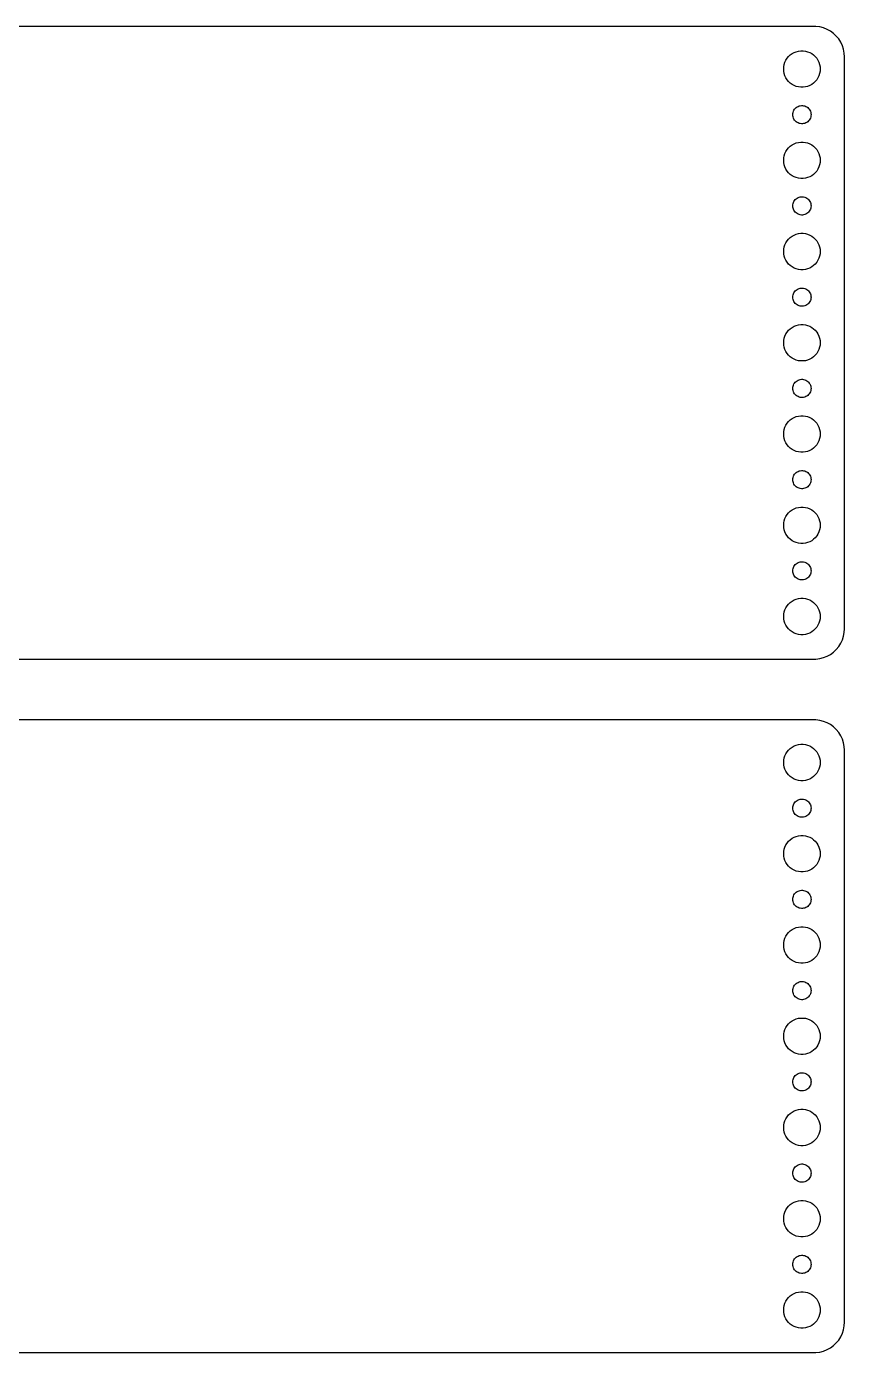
# Model space of a CAD drawing. Header units: metres. Extents: x -134 to 134, y 176 to 394.
# Drawn here: x 0 to 134.5, y 176 to 394 of the extents above; entities that cross this region are included whole.
import ezdxf

# ---------------------------------------------------------------- set-up
doc = ezdxf.new("R2010")
doc.units = ezdxf.units.M

msp = doc.modelspace()

# ---------------------------------------------------------------- linework, layer by layer
for p, q in [((129.814, 393.99), (-129.814, 393.99)), ((130.437, 393.911), (129.814, 393.99)), ((131.045, 393.755), (130.437, 393.911)), ((131.629, 393.524), (131.045, 393.755)), ((132.179, 393.222), (131.629, 393.524)), ((132.687, 392.853), (132.179, 393.222)), ((133.145, 392.423), (132.687, 392.853)), ((133.545, 391.939), (133.145, 392.423)), ((133.882, 391.409), (133.545, 391.939)), ((134.149, 390.841), (133.882, 391.409)), ((134.343, 390.243), (134.149, 390.841)), ((134.461, 389.627), (134.343, 390.243)), ((124.594, 387.746), (124.711, 388.104)), ((124.711, 388.104), (124.871, 388.445)), ((124.871, 388.445), (125.073, 388.763)), ((125.073, 388.763), (125.313, 389.054)), ((125.313, 389.054), (125.588, 389.312)), ((125.588, 389.312), (125.893, 389.533)), ((125.893, 389.533), (126.223, 389.714)), ((126.223, 389.714), (126.573, 389.853)), ((126.573, 389.853), (126.938, 389.947)), ((126.938, 389.947), (127.312, 389.994)), ((127.312, 389.994), (127.688, 389.994)), ((127.688, 389.994), (128.062, 389.947)), ((128.062, 389.947), (128.427, 389.853)), ((128.427, 389.853), (128.777, 389.714)), ((128.777, 389.714), (129.107, 389.533)), ((129.107, 389.533), (129.412, 389.312)), ((129.412, 389.312), (129.687, 389.054)), ((129.687, 389.054), (129.927, 388.763)), ((129.927, 388.763), (130.129, 388.445)), ((130.129, 388.445), (130.289, 388.104)), ((130.289, 388.104), (130.406, 387.746)), ((134.5, 389), (134.461, 389.627)), ((134.5, 295), (134.5, 389)), ((124.5, 387), (124.524, 387.376)), ((124.524, 386.624), (124.5, 387)), ((124.524, 387.376), (124.594, 387.746)), ((124.594, 386.254), (124.524, 386.624)), ((124.711, 385.896), (124.594, 386.254)), ((124.871, 385.555), (124.711, 385.896)), ((130.289, 385.896), (130.129, 385.555)), ((130.406, 386.254), (130.289, 385.896)), ((130.406, 387.746), (130.476, 387.376)), ((130.476, 386.624), (130.406, 386.254)), ((130.476, 387.376), (130.5, 387)), ((130.5, 387), (130.476, 386.624)), ((125.073, 385.237), (124.871, 385.555)), ((125.313, 384.946), (125.073, 385.237)), ((125.588, 384.688), (125.313, 384.946)), ((125.893, 384.467), (125.588, 384.688)), ((126.223, 384.286), (125.893, 384.467)), ((126.573, 384.147), (126.223, 384.286)), ((126.938, 384.053), (126.573, 384.147)), ((127.312, 384.006), (126.938, 384.053)), ((127.688, 384.006), (127.312, 384.006)), ((128.062, 384.053), (127.688, 384.006)), ((128.427, 384.147), (128.062, 384.053)), ((128.777, 384.286), (128.427, 384.147)), ((129.107, 384.467), (128.777, 384.286)), ((129.412, 384.688), (129.107, 384.467)), ((129.687, 384.946), (129.412, 384.688)), ((129.927, 385.237), (129.687, 384.946)), ((130.129, 385.555), (129.927, 385.237)), ((126, 379.5), (126.012, 379.688)), ((126.012, 379.312), (126, 379.5)), ((126.012, 379.688), (126.047, 379.873)), ((126.047, 379.127), (126.012, 379.312)), ((126.047, 379.873), (126.105, 380.052)), ((126.105, 380.052), (126.186, 380.223)), ((126.186, 380.223), (126.286, 380.382)), ((126.286, 380.382), (126.407, 380.527)), ((126.407, 380.527), (126.544, 380.656)), ((126.544, 380.656), (126.696, 380.766)), ((126.696, 380.766), (126.861, 380.857)), ((126.861, 380.857), (127.036, 380.927)), ((127.036, 380.927), (127.219, 380.973)), ((127.219, 380.973), (127.406, 380.997)), ((127.406, 380.997), (127.594, 380.997)), ((127.594, 380.997), (127.781, 380.973)), ((127.781, 380.973), (127.964, 380.927)), ((127.964, 380.927), (128.139, 380.857)), ((128.139, 380.857), (128.304, 380.766)), ((128.304, 380.766), (128.456, 380.656)), ((128.456, 380.656), (128.593, 380.527)), ((128.593, 380.527), (128.714, 380.382)), ((128.714, 380.382), (128.814, 380.223)), ((128.814, 380.223), (128.895, 380.052)), ((128.895, 380.052), (128.953, 379.873)), ((128.953, 379.873), (128.988, 379.688)), ((128.988, 379.312), (128.953, 379.127)), ((128.988, 379.688), (129, 379.5)), ((129, 379.5), (128.988, 379.312)), ((126.105, 378.948), (126.047, 379.127)), ((126.186, 378.777), (126.105, 378.948)), ((126.286, 378.618), (126.186, 378.777)), ((126.407, 378.473), (126.286, 378.618)), ((126.544, 378.344), (126.407, 378.473)), ((126.696, 378.234), (126.544, 378.344)), ((126.861, 378.143), (126.696, 378.234)), ((127.036, 378.073), (126.861, 378.143)), ((127.219, 378.027), (127.036, 378.073)), ((127.406, 378.003), (127.219, 378.027)), ((127.594, 378.003), (127.406, 378.003)), ((127.781, 378.027), (127.594, 378.003)), ((127.964, 378.073), (127.781, 378.027)), ((128.139, 378.143), (127.964, 378.073)), ((128.304, 378.234), (128.139, 378.143)), ((128.456, 378.344), (128.304, 378.234)), ((128.593, 378.473), (128.456, 378.344)), ((128.714, 378.618), (128.593, 378.473)), ((128.814, 378.777), (128.714, 378.618)), ((128.895, 378.948), (128.814, 378.777)), ((128.953, 379.127), (128.895, 378.948)), ((126.573, 374.853), (126.938, 374.947)), ((126.938, 374.947), (127.312, 374.994)), ((127.312, 374.994), (127.688, 374.994)), ((127.688, 374.994), (128.062, 374.947)), ((128.062, 374.947), (128.427, 374.853)), ((124.524, 372.376), (124.594, 372.746)), ((124.594, 372.746), (124.711, 373.104)), ((124.711, 373.104), (124.871, 373.445)), ((124.871, 373.445), (125.073, 373.763)), ((125.073, 373.763), (125.313, 374.054)), ((125.313, 374.054), (125.588, 374.312)), ((125.588, 374.312), (125.893, 374.533)), ((125.893, 374.533), (126.223, 374.714)), ((126.223, 374.714), (126.573, 374.853)), ((128.427, 374.853), (128.777, 374.714)), ((128.777, 374.714), (129.107, 374.533)), ((129.107, 374.533), (129.412, 374.312)), ((129.412, 374.312), (129.687, 374.054)), ((129.687, 374.054), (129.927, 373.763)), ((129.927, 373.763), (130.129, 373.445)), ((130.129, 373.445), (130.289, 373.104)), ((130.289, 373.104), (130.406, 372.746)), ((130.406, 372.746), (130.476, 372.376)), ((124.5, 372), (124.524, 372.376)), ((124.524, 371.624), (124.5, 372)), ((124.594, 371.254), (124.524, 371.624)), ((124.711, 370.896), (124.594, 371.254)), ((124.871, 370.555), (124.711, 370.896)), ((130.289, 370.896), (130.129, 370.555)), ((130.406, 371.254), (130.289, 370.896)), ((130.476, 371.624), (130.406, 371.254)), ((130.476, 372.376), (130.5, 372)), ((130.5, 372), (130.476, 371.624)), ((125.073, 370.237), (124.871, 370.555)), ((125.313, 369.946), (125.073, 370.237)), ((125.588, 369.688), (125.313, 369.946)), ((125.893, 369.467), (125.588, 369.688)), ((126.223, 369.286), (125.893, 369.467)), ((126.573, 369.147), (126.223, 369.286)), ((126.938, 369.053), (126.573, 369.147)), ((127.312, 369.006), (126.938, 369.053)), ((127.688, 369.006), (127.312, 369.006)), ((128.062, 369.053), (127.688, 369.006)), ((128.427, 369.147), (128.062, 369.053)), ((128.777, 369.286), (128.427, 369.147)), ((129.107, 369.467), (128.777, 369.286)), ((129.412, 369.688), (129.107, 369.467)), ((129.687, 369.946), (129.412, 369.688)), ((129.927, 370.237), (129.687, 369.946)), ((130.129, 370.555), (129.927, 370.237)), ((126, 364.5), (126.012, 364.688)), ((126.012, 364.312), (126, 364.5)), ((126.012, 364.688), (126.047, 364.873)), ((126.047, 364.127), (126.012, 364.312)), ((126.047, 364.873), (126.105, 365.052)), ((126.105, 363.948), (126.047, 364.127)), ((126.105, 365.052), (126.186, 365.223)), ((126.186, 365.223), (126.286, 365.382)), ((126.286, 365.382), (126.407, 365.527)), ((126.407, 365.527), (126.544, 365.656)), ((126.544, 365.656), (126.696, 365.766)), ((126.696, 365.766), (126.861, 365.857)), ((126.861, 365.857), (127.036, 365.927)), ((127.036, 365.927), (127.219, 365.973)), ((127.219, 365.973), (127.406, 365.997)), ((127.406, 365.997), (127.594, 365.997)), ((127.594, 365.997), (127.781, 365.973)), ((127.781, 365.973), (127.964, 365.927)), ((127.964, 365.927), (128.139, 365.857)), ((128.139, 365.857), (128.304, 365.766)), ((128.304, 365.766), (128.456, 365.656)), ((128.456, 365.656), (128.593, 365.527)), ((128.593, 365.527), (128.714, 365.382)), ((128.714, 365.382), (128.814, 365.223)), ((128.814, 365.223), (128.895, 365.052)), ((128.895, 365.052), (128.953, 364.873)), ((128.953, 364.127), (128.895, 363.948)), ((128.953, 364.873), (128.988, 364.688)), ((128.988, 364.312), (128.953, 364.127)), ((128.988, 364.688), (129, 364.5)), ((129, 364.5), (128.988, 364.312)), ((126.186, 363.777), (126.105, 363.948)), ((126.286, 363.618), (126.186, 363.777)), ((126.407, 363.473), (126.286, 363.618)), ((126.544, 363.344), (126.407, 363.473)), ((126.696, 363.234), (126.544, 363.344)), ((126.861, 363.143), (126.696, 363.234)), ((127.036, 363.073), (126.861, 363.143)), ((127.219, 363.027), (127.036, 363.073)), ((127.406, 363.003), (127.219, 363.027)), ((127.594, 363.003), (127.406, 363.003)), ((127.781, 363.027), (127.594, 363.003)), ((127.964, 363.073), (127.781, 363.027)), ((128.139, 363.143), (127.964, 363.073)), ((128.304, 363.234), (128.139, 363.143)), ((128.456, 363.344), (128.304, 363.234)), ((128.593, 363.473), (128.456, 363.344)), ((128.714, 363.618), (128.593, 363.473)), ((128.814, 363.777), (128.714, 363.618)), ((128.895, 363.948), (128.814, 363.777)), ((125.893, 359.533), (126.223, 359.714)), ((126.223, 359.714), (126.573, 359.853)), ((126.573, 359.853), (126.938, 359.947)), ((126.938, 359.947), (127.312, 359.994)), ((127.312, 359.994), (127.688, 359.994)), ((127.688, 359.994), (128.062, 359.947)), ((128.062, 359.947), (128.427, 359.853)), ((128.427, 359.853), (128.777, 359.714)), ((128.777, 359.714), (129.107, 359.533)), ((124.524, 357.376), (124.594, 357.746)), ((124.594, 357.746), (124.711, 358.104)), ((124.711, 358.104), (124.871, 358.445)), ((124.871, 358.445), (125.073, 358.763)), ((125.073, 358.763), (125.313, 359.054)), ((125.313, 359.054), (125.588, 359.312)), ((125.588, 359.312), (125.893, 359.533)), ((129.107, 359.533), (129.412, 359.312)), ((129.412, 359.312), (129.687, 359.054)), ((129.687, 359.054), (129.927, 358.763)), ((129.927, 358.763), (130.129, 358.445)), ((130.129, 358.445), (130.289, 358.104)), ((130.289, 358.104), (130.406, 357.746)), ((130.406, 357.746), (130.476, 357.376)), ((124.5, 357), (124.524, 357.376)), ((124.524, 356.624), (124.5, 357)), ((124.594, 356.254), (124.524, 356.624)), ((124.711, 355.896), (124.594, 356.254)), ((124.871, 355.555), (124.711, 355.896)), ((125.073, 355.237), (124.871, 355.555)), ((130.129, 355.555), (129.927, 355.237)), ((130.289, 355.896), (130.129, 355.555)), ((130.406, 356.254), (130.289, 355.896)), ((130.476, 356.624), (130.406, 356.254)), ((130.476, 357.376), (130.5, 357)), ((130.5, 357), (130.476, 356.624)), ((125.313, 354.946), (125.073, 355.237)), ((125.588, 354.688), (125.313, 354.946)), ((125.893, 354.467), (125.588, 354.688)), ((126.223, 354.286), (125.893, 354.467)), ((126.573, 354.147), (126.223, 354.286)), ((126.938, 354.053), (126.573, 354.147)), ((127.312, 354.006), (126.938, 354.053)), ((127.688, 354.006), (127.312, 354.006)), ((128.062, 354.053), (127.688, 354.006)), ((128.427, 354.147), (128.062, 354.053)), ((128.777, 354.286), (128.427, 354.147)), ((129.107, 354.467), (128.777, 354.286)), ((129.412, 354.688), (129.107, 354.467)), ((129.687, 354.946), (129.412, 354.688)), ((129.927, 355.237), (129.687, 354.946)), ((127.036, 350.927), (127.219, 350.973)), ((127.219, 350.973), (127.406, 350.997)), ((127.406, 350.997), (127.594, 350.997)), ((127.594, 350.997), (127.781, 350.973)), ((127.781, 350.973), (127.964, 350.927)), ((126, 349.5), (126.012, 349.688)), ((126.012, 349.312), (126, 349.5)), ((126.012, 349.688), (126.047, 349.873)), ((126.047, 349.127), (126.012, 349.312)), ((126.047, 349.873), (126.105, 350.052)), ((126.105, 348.948), (126.047, 349.127)), ((126.105, 350.052), (126.186, 350.223)), ((126.186, 348.777), (126.105, 348.948)), ((126.186, 350.223), (126.286, 350.382)), ((126.286, 348.618), (126.186, 348.777)), ((126.286, 350.382), (126.407, 350.527)), ((126.407, 350.527), (126.544, 350.656)), ((126.544, 350.656), (126.696, 350.766)), ((126.696, 350.766), (126.861, 350.857)), ((126.861, 350.857), (127.036, 350.927)), ((127.964, 350.927), (128.139, 350.857)), ((128.139, 350.857), (128.304, 350.766)), ((128.304, 350.766), (128.456, 350.656)), ((128.456, 350.656), (128.593, 350.527)), ((128.593, 350.527), (128.714, 350.382)), ((128.714, 350.382), (128.814, 350.223)), ((128.814, 348.777), (128.714, 348.618)), ((128.814, 350.223), (128.895, 350.052)), ((128.895, 348.948), (128.814, 348.777)), ((128.895, 350.052), (128.953, 349.873)), ((128.953, 349.127), (128.895, 348.948)), ((128.953, 349.873), (128.988, 349.688)), ((128.988, 349.312), (128.953, 349.127)), ((128.988, 349.688), (129, 349.5)), ((129, 349.5), (128.988, 349.312)), ((126.407, 348.473), (126.286, 348.618)), ((126.544, 348.344), (126.407, 348.473)), ((126.696, 348.234), (126.544, 348.344)), ((126.861, 348.143), (126.696, 348.234)), ((127.036, 348.073), (126.861, 348.143)), ((127.219, 348.027), (127.036, 348.073)), ((127.406, 348.003), (127.219, 348.027)), ((127.594, 348.003), (127.406, 348.003)), ((127.781, 348.027), (127.594, 348.003)), ((127.964, 348.073), (127.781, 348.027)), ((128.139, 348.143), (127.964, 348.073)), ((128.304, 348.234), (128.139, 348.143)), ((128.456, 348.344), (128.304, 348.234)), ((128.593, 348.473), (128.456, 348.344)), ((128.714, 348.618), (128.593, 348.473)), ((125.588, 344.312), (125.893, 344.533)), ((125.893, 344.533), (126.223, 344.714)), ((126.223, 344.714), (126.573, 344.853)), ((126.573, 344.853), (126.938, 344.947)), ((126.938, 344.947), (127.312, 344.994)), ((127.312, 344.994), (127.688, 344.994)), ((127.688, 344.994), (128.062, 344.947)), ((128.062, 344.947), (128.427, 344.853)), ((128.427, 344.853), (128.777, 344.714)), ((128.777, 344.714), (129.107, 344.533)), ((129.107, 344.533), (129.412, 344.312)), ((124.5, 342), (124.524, 342.376)), ((124.524, 342.376), (124.594, 342.746)), ((124.594, 342.746), (124.711, 343.104)), ((124.711, 343.104), (124.871, 343.445)), ((124.871, 343.445), (125.073, 343.763)), ((125.073, 343.763), (125.313, 344.054)), ((125.313, 344.054), (125.588, 344.312)), ((129.412, 344.312), (129.687, 344.054)), ((129.687, 344.054), (129.927, 343.763)), ((129.927, 343.763), (130.129, 343.445)), ((130.129, 343.445), (130.289, 343.104)), ((130.289, 343.104), (130.406, 342.746)), ((130.406, 342.746), (130.476, 342.376)), ((130.476, 342.376), (130.5, 342)), ((124.524, 341.624), (124.5, 342)), ((124.594, 341.254), (124.524, 341.624)), ((124.711, 340.896), (124.594, 341.254)), ((124.871, 340.555), (124.711, 340.896)), ((125.073, 340.237), (124.871, 340.555)), ((125.313, 339.946), (125.073, 340.237)), ((129.927, 340.237), (129.687, 339.946)), ((130.129, 340.555), (129.927, 340.237)), ((130.289, 340.896), (130.129, 340.555)), ((130.406, 341.254), (130.289, 340.896)), ((130.476, 341.624), (130.406, 341.254)), ((130.5, 342), (130.476, 341.624)), ((125.588, 339.688), (125.313, 339.946)), ((125.893, 339.467), (125.588, 339.688)), ((126.223, 339.286), (125.893, 339.467)), ((126.573, 339.147), (126.223, 339.286)), ((126.938, 339.053), (126.573, 339.147)), ((127.312, 339.006), (126.938, 339.053)), ((127.688, 339.006), (127.312, 339.006)), ((128.062, 339.053), (127.688, 339.006)), ((128.427, 339.147), (128.062, 339.053)), ((128.777, 339.286), (128.427, 339.147)), ((129.107, 339.467), (128.777, 339.286)), ((129.412, 339.688), (129.107, 339.467)), ((129.687, 339.946), (129.412, 339.688)), ((126.544, 335.656), (126.696, 335.766)), ((126.696, 335.766), (126.861, 335.857)), ((126.861, 335.857), (127.036, 335.927)), ((127.036, 335.927), (127.219, 335.973)), ((127.219, 335.973), (127.406, 335.997)), ((127.406, 335.997), (127.594, 335.997)), ((127.594, 335.997), (127.781, 335.973)), ((127.781, 335.973), (127.964, 335.927)), ((127.964, 335.927), (128.139, 335.857)), ((128.139, 335.857), (128.304, 335.766)), ((128.304, 335.766), (128.456, 335.656)), ((126, 334.5), (126.012, 334.688)), ((126.012, 334.312), (126, 334.5)), ((126.012, 334.688), (126.047, 334.873)), ((126.047, 334.127), (126.012, 334.312)), ((126.047, 334.873), (126.105, 335.052)), ((126.105, 333.948), (126.047, 334.127)), ((126.105, 335.052), (126.186, 335.223)), ((126.186, 333.777), (126.105, 333.948)), ((126.186, 335.223), (126.286, 335.382)), ((126.286, 333.618), (126.186, 333.777)), ((126.286, 335.382), (126.407, 335.527)), ((126.407, 333.473), (126.286, 333.618)), ((126.407, 335.527), (126.544, 335.656)), ((128.456, 335.656), (128.593, 335.527)), ((128.593, 335.527), (128.714, 335.382)), ((128.714, 333.618), (128.593, 333.473)), ((128.714, 335.382), (128.814, 335.223)), ((128.814, 333.777), (128.714, 333.618)), ((128.814, 335.223), (128.895, 335.052)), ((128.895, 333.948), (128.814, 333.777)), ((128.895, 335.052), (128.953, 334.873)), ((128.953, 334.127), (128.895, 333.948)), ((128.953, 334.873), (128.988, 334.688)), ((128.988, 334.312), (128.953, 334.127)), ((128.988, 334.688), (129, 334.5)), ((129, 334.5), (128.988, 334.312)), ((126.544, 333.344), (126.407, 333.473)), ((126.696, 333.234), (126.544, 333.344)), ((126.861, 333.143), (126.696, 333.234)), ((127.036, 333.073), (126.861, 333.143)), ((127.219, 333.027), (127.036, 333.073)), ((127.406, 333.003), (127.219, 333.027)), ((127.594, 333.003), (127.406, 333.003)), ((127.781, 333.027), (127.594, 333.003)), ((127.964, 333.073), (127.781, 333.027)), ((128.139, 333.143), (127.964, 333.073)), ((128.304, 333.234), (128.139, 333.143)), ((128.456, 333.344), (128.304, 333.234)), ((128.593, 333.473), (128.456, 333.344)), ((125.313, 329.054), (125.588, 329.312)), ((125.588, 329.312), (125.893, 329.533)), ((125.893, 329.533), (126.223, 329.714)), ((126.223, 329.714), (126.573, 329.853)), ((126.573, 329.853), (126.938, 329.947)), ((126.938, 329.947), (127.312, 329.994)), ((127.312, 329.994), (127.688, 329.994)), ((127.688, 329.994), (128.062, 329.947)), ((128.062, 329.947), (128.427, 329.853)), ((128.427, 329.853), (128.777, 329.714)), ((128.777, 329.714), (129.107, 329.533)), ((129.107, 329.533), (129.412, 329.312)), ((129.412, 329.312), (129.687, 329.054)), ((124.5, 327), (124.524, 327.376)), ((124.524, 326.624), (124.5, 327)), ((124.524, 327.376), (124.594, 327.746)), ((124.594, 327.746), (124.711, 328.104)), ((124.711, 328.104), (124.871, 328.445)), ((124.871, 328.445), (125.073, 328.763)), ((125.073, 328.763), (125.313, 329.054)), ((129.687, 329.054), (129.927, 328.763)), ((129.927, 328.763), (130.129, 328.445)), ((130.129, 328.445), (130.289, 328.104)), ((130.289, 328.104), (130.406, 327.746)), ((130.406, 327.746), (130.476, 327.376)), ((130.476, 327.376), (130.5, 327)), ((130.5, 327), (130.476, 326.624)), ((124.594, 326.254), (124.524, 326.624)), ((124.711, 325.896), (124.594, 326.254)), ((124.871, 325.555), (124.711, 325.896)), ((125.073, 325.237), (124.871, 325.555)), ((125.313, 324.946), (125.073, 325.237)), ((125.588, 324.688), (125.313, 324.946)), ((129.687, 324.946), (129.412, 324.688)), ((129.927, 325.237), (129.687, 324.946)), ((130.129, 325.555), (129.927, 325.237)), ((130.289, 325.896), (130.129, 325.555)), ((130.406, 326.254), (130.289, 325.896)), ((130.476, 326.624), (130.406, 326.254)), ((125.893, 324.467), (125.588, 324.688)), ((126.223, 324.286), (125.893, 324.467)), ((126.573, 324.147), (126.223, 324.286)), ((126.938, 324.053), (126.573, 324.147)), ((127.312, 324.006), (126.938, 324.053)), ((127.688, 324.006), (127.312, 324.006)), ((128.062, 324.053), (127.688, 324.006)), ((128.427, 324.147), (128.062, 324.053)), ((128.777, 324.286), (128.427, 324.147)), ((129.107, 324.467), (128.777, 324.286)), ((129.412, 324.688), (129.107, 324.467)), ((126.286, 320.382), (126.407, 320.527)), ((126.407, 320.527), (126.544, 320.656)), ((126.544, 320.656), (126.696, 320.766)), ((126.696, 320.766), (126.861, 320.857)), ((126.861, 320.857), (127.036, 320.927)), ((127.036, 320.927), (127.219, 320.973)), ((127.219, 320.973), (127.406, 320.997)), ((127.406, 320.997), (127.594, 320.997)), ((127.594, 320.997), (127.781, 320.973)), ((127.781, 320.973), (127.964, 320.927)), ((127.964, 320.927), (128.139, 320.857)), ((128.139, 320.857), (128.304, 320.766)), ((128.304, 320.766), (128.456, 320.656)), ((128.456, 320.656), (128.593, 320.527)), ((128.593, 320.527), (128.714, 320.382)), ((126, 319.5), (126.012, 319.688)), ((126.012, 319.312), (126, 319.5)), ((126.012, 319.688), (126.047, 319.873)), ((126.047, 319.127), (126.012, 319.312)), ((126.047, 319.873), (126.105, 320.052)), ((126.105, 318.948), (126.047, 319.127)), ((126.105, 320.052), (126.186, 320.223)), ((126.186, 318.777), (126.105, 318.948)), ((126.186, 320.223), (126.286, 320.382)), ((126.286, 318.618), (126.186, 318.777)), ((126.407, 318.473), (126.286, 318.618)), ((126.544, 318.344), (126.407, 318.473)), ((126.696, 318.234), (126.544, 318.344)), ((128.456, 318.344), (128.304, 318.234)), ((128.593, 318.473), (128.456, 318.344)), ((128.714, 318.618), (128.593, 318.473)), ((128.714, 320.382), (128.814, 320.223)), ((128.814, 318.777), (128.714, 318.618)), ((128.814, 320.223), (128.895, 320.052)), ((128.895, 318.948), (128.814, 318.777)), ((128.895, 320.052), (128.953, 319.873)), ((128.953, 319.127), (128.895, 318.948)), ((128.953, 319.873), (128.988, 319.688)), ((128.988, 319.312), (128.953, 319.127)), ((128.988, 319.688), (129, 319.5)), ((129, 319.5), (128.988, 319.312)), ((126.861, 318.143), (126.696, 318.234)), ((127.036, 318.073), (126.861, 318.143)), ((127.219, 318.027), (127.036, 318.073)), ((127.406, 318.003), (127.219, 318.027)), ((127.594, 318.003), (127.406, 318.003)), ((127.781, 318.027), (127.594, 318.003)), ((127.964, 318.073), (127.781, 318.027)), ((128.139, 318.143), (127.964, 318.073)), ((128.304, 318.234), (128.139, 318.143)), ((125.073, 313.763), (125.313, 314.054)), ((125.313, 314.054), (125.588, 314.312)), ((125.588, 314.312), (125.893, 314.533)), ((125.893, 314.533), (126.223, 314.714)), ((126.223, 314.714), (126.573, 314.853)), ((126.573, 314.853), (126.938, 314.947)), ((126.938, 314.947), (127.312, 314.994)), ((127.312, 314.994), (127.688, 314.994)), ((127.688, 314.994), (128.062, 314.947)), ((128.062, 314.947), (128.427, 314.853)), ((128.427, 314.853), (128.777, 314.714)), ((128.777, 314.714), (129.107, 314.533)), ((129.107, 314.533), (129.412, 314.312)), ((129.412, 314.312), (129.687, 314.054)), ((129.687, 314.054), (129.927, 313.763)), ((124.5, 312), (124.524, 312.376)), ((124.524, 311.624), (124.5, 312)), ((124.524, 312.376), (124.594, 312.746)), ((124.594, 312.746), (124.711, 313.104)), ((124.711, 313.104), (124.871, 313.445)), ((124.871, 313.445), (125.073, 313.763)), ((129.927, 313.763), (130.129, 313.445)), ((130.129, 313.445), (130.289, 313.104)), ((130.289, 313.104), (130.406, 312.746)), ((130.406, 312.746), (130.476, 312.376)), ((130.476, 312.376), (130.5, 312)), ((130.5, 312), (130.476, 311.624)), ((124.594, 311.254), (124.524, 311.624)), ((124.711, 310.896), (124.594, 311.254)), ((124.871, 310.555), (124.711, 310.896)), ((125.073, 310.237), (124.871, 310.555)), ((125.313, 309.946), (125.073, 310.237)), ((125.588, 309.688), (125.313, 309.946)), ((125.893, 309.467), (125.588, 309.688)), ((129.412, 309.688), (129.107, 309.467)), ((129.687, 309.946), (129.412, 309.688)), ((129.927, 310.237), (129.687, 309.946)), ((130.129, 310.555), (129.927, 310.237)), ((130.289, 310.896), (130.129, 310.555)), ((130.406, 311.254), (130.289, 310.896)), ((130.476, 311.624), (130.406, 311.254)), ((126.223, 309.286), (125.893, 309.467)), ((126.573, 309.147), (126.223, 309.286)), ((126.938, 309.053), (126.573, 309.147)), ((127.312, 309.006), (126.938, 309.053)), ((127.688, 309.006), (127.312, 309.006)), ((128.062, 309.053), (127.688, 309.006)), ((128.427, 309.147), (128.062, 309.053)), ((128.777, 309.286), (128.427, 309.147)), ((129.107, 309.467), (128.777, 309.286)), ((126.105, 305.052), (126.186, 305.223)), ((126.186, 305.223), (126.286, 305.382)), ((126.286, 305.382), (126.407, 305.527)), ((126.407, 305.527), (126.544, 305.656)), ((126.544, 305.656), (126.696, 305.766)), ((126.696, 305.766), (126.861, 305.857)), ((126.861, 305.857), (127.036, 305.927)), ((127.036, 305.927), (127.219, 305.973)), ((127.219, 305.973), (127.406, 305.997)), ((127.406, 305.997), (127.594, 305.997)), ((127.594, 305.997), (127.781, 305.973)), ((127.781, 305.973), (127.964, 305.927)), ((127.964, 305.927), (128.139, 305.857)), ((128.139, 305.857), (128.304, 305.766)), ((128.304, 305.766), (128.456, 305.656)), ((128.456, 305.656), (128.593, 305.527)), ((128.593, 305.527), (128.714, 305.382)), ((128.714, 305.382), (128.814, 305.223)), ((128.814, 305.223), (128.895, 305.052)), ((126, 304.5), (126.012, 304.688)), ((126.012, 304.312), (126, 304.5)), ((126.012, 304.688), (126.047, 304.873)), ((126.047, 304.127), (126.012, 304.312)), ((126.047, 304.873), (126.105, 305.052)), ((126.105, 303.948), (126.047, 304.127)), ((126.186, 303.777), (126.105, 303.948)), ((126.286, 303.618), (126.186, 303.777)), ((126.407, 303.473), (126.286, 303.618)), ((126.544, 303.344), (126.407, 303.473)), ((126.696, 303.234), (126.544, 303.344)), ((126.861, 303.143), (126.696, 303.234)), ((127.036, 303.073), (126.861, 303.143)), ((127.219, 303.027), (127.036, 303.073)), ((127.406, 303.003), (127.219, 303.027)), ((127.594, 303.003), (127.406, 303.003)), ((127.781, 303.027), (127.594, 303.003)), ((127.964, 303.073), (127.781, 303.027)), ((128.139, 303.143), (127.964, 303.073)), ((128.304, 303.234), (128.139, 303.143)), ((128.456, 303.344), (128.304, 303.234)), ((128.593, 303.473), (128.456, 303.344)), ((128.714, 303.618), (128.593, 303.473)), ((128.814, 303.777), (128.714, 303.618)), ((128.895, 303.948), (128.814, 303.777)), ((128.895, 305.052), (128.953, 304.873)), ((128.953, 304.127), (128.895, 303.948)), ((128.953, 304.873), (128.988, 304.688)), ((128.988, 304.312), (128.953, 304.127)), ((128.988, 304.688), (129, 304.5)), ((129, 304.5), (128.988, 304.312)), ((124.871, 298.445), (125.073, 298.763)), ((125.073, 298.763), (125.313, 299.054)), ((125.313, 299.054), (125.588, 299.312)), ((125.588, 299.312), (125.893, 299.533)), ((125.893, 299.533), (126.223, 299.714)), ((126.223, 299.714), (126.573, 299.853)), ((126.573, 299.853), (126.938, 299.947)), ((126.938, 299.947), (127.312, 299.994)), ((127.312, 299.994), (127.688, 299.994)), ((127.688, 299.994), (128.062, 299.947)), ((128.062, 299.947), (128.427, 299.853)), ((128.427, 299.853), (128.777, 299.714)), ((128.777, 299.714), (129.107, 299.533)), ((129.107, 299.533), (129.412, 299.312)), ((129.412, 299.312), (129.687, 299.054)), ((129.687, 299.054), (129.927, 298.763)), ((129.927, 298.763), (130.129, 298.445)), ((124.5, 297), (124.524, 297.376)), ((124.524, 296.624), (124.5, 297)), ((124.524, 297.376), (124.594, 297.746)), ((124.594, 296.254), (124.524, 296.624)), ((124.594, 297.746), (124.711, 298.104)), ((124.711, 298.104), (124.871, 298.445)), ((130.129, 298.445), (130.289, 298.104)), ((130.289, 298.104), (130.406, 297.746)), ((130.406, 297.746), (130.476, 297.376)), ((130.476, 296.624), (130.406, 296.254)), ((130.476, 297.376), (130.5, 297)), ((130.5, 297), (130.476, 296.624)), ((124.711, 295.896), (124.594, 296.254)), ((124.871, 295.555), (124.711, 295.896)), ((125.073, 295.237), (124.871, 295.555)), ((125.313, 294.946), (125.073, 295.237)), ((125.588, 294.688), (125.313, 294.946)), ((125.893, 294.467), (125.588, 294.688)), ((126.223, 294.286), (125.893, 294.467)), ((126.573, 294.147), (126.223, 294.286)), ((128.777, 294.286), (128.427, 294.147)), ((129.107, 294.467), (128.777, 294.286)), ((129.412, 294.688), (129.107, 294.467)), ((129.687, 294.946), (129.412, 294.688)), ((129.927, 295.237), (129.687, 294.946)), ((130.129, 295.555), (129.927, 295.237)), ((130.289, 295.896), (130.129, 295.555)), ((130.406, 296.254), (130.289, 295.896)), ((134.343, 293.757), (134.461, 294.373)), ((134.461, 294.373), (134.5, 295)), ((126.938, 294.053), (126.573, 294.147)), ((127.312, 294.006), (126.938, 294.053)), ((127.688, 294.006), (127.312, 294.006)), ((128.062, 294.053), (127.688, 294.006)), ((128.427, 294.147), (128.062, 294.053)), ((133.545, 292.061), (133.882, 292.591)), ((133.882, 292.591), (134.149, 293.159)), ((134.149, 293.159), (134.343, 293.757)), ((-129.814, 290.01), (129.814, 290.01)), ((129.814, 290.01), (130.437, 290.089)), ((130.437, 290.089), (131.045, 290.245)), ((131.045, 290.245), (131.629, 290.476)), ((131.629, 290.476), (132.179, 290.778)), ((132.179, 290.778), (132.687, 291.147)), ((132.687, 291.147), (133.145, 291.577)), ((133.145, 291.577), (133.545, 292.061)), ((129.814, 279.99), (-129.814, 279.99)), ((130.437, 279.911), (129.814, 279.99)), ((131.045, 279.755), (130.437, 279.911)), ((131.629, 279.524), (131.045, 279.755)), ((132.179, 279.222), (131.629, 279.524)), ((132.687, 278.853), (132.179, 279.222)), ((133.145, 278.423), (132.687, 278.853)), ((133.545, 277.939), (133.145, 278.423)), ((133.882, 277.409), (133.545, 277.939)), ((134.149, 276.841), (133.882, 277.409)), ((134.343, 276.243), (134.149, 276.841)), ((124.871, 274.445), (125.073, 274.763)), ((125.073, 274.763), (125.313, 275.054)), ((125.313, 275.054), (125.588, 275.312)), ((125.588, 275.312), (125.893, 275.533)), ((125.893, 275.533), (126.223, 275.714)), ((126.223, 275.714), (126.573, 275.853)), ((126.573, 275.853), (126.938, 275.947)), ((126.938, 275.947), (127.312, 275.994)), ((127.312, 275.994), (127.688, 275.994)), ((127.688, 275.994), (128.062, 275.947)), ((128.062, 275.947), (128.427, 275.853)), ((128.427, 275.853), (128.777, 275.714)), ((128.777, 275.714), (129.107, 275.533)), ((129.107, 275.533), (129.412, 275.312)), ((129.412, 275.312), (129.687, 275.054)), ((129.687, 275.054), (129.927, 274.763)), ((129.927, 274.763), (130.129, 274.445)), ((134.461, 275.627), (134.343, 276.243)), ((134.5, 275), (134.461, 275.627)), ((134.5, 181), (134.5, 275)), ((124.5, 273), (124.524, 273.376)), ((124.524, 272.624), (124.5, 273)), ((124.524, 273.376), (124.594, 273.746)), ((124.594, 272.254), (124.524, 272.624)), ((124.594, 273.746), (124.711, 274.104)), ((124.711, 274.104), (124.871, 274.445)), ((130.129, 274.445), (130.289, 274.104)), ((130.289, 274.104), (130.406, 273.746)), ((130.406, 273.746), (130.476, 273.376)), ((130.476, 272.624), (130.406, 272.254)), ((130.476, 273.376), (130.5, 273)), ((130.5, 273), (130.476, 272.624)), ((124.711, 271.896), (124.594, 272.254)), ((124.871, 271.555), (124.711, 271.896)), ((125.073, 271.237), (124.871, 271.555)), ((125.313, 270.946), (125.073, 271.237)), ((125.588, 270.688), (125.313, 270.946)), ((125.893, 270.467), (125.588, 270.688)), ((126.223, 270.286), (125.893, 270.467)), ((129.107, 270.467), (128.777, 270.286)), ((129.412, 270.688), (129.107, 270.467)), ((129.687, 270.946), (129.412, 270.688)), ((129.927, 271.237), (129.687, 270.946)), ((130.129, 271.555), (129.927, 271.237)), ((130.289, 271.896), (130.129, 271.555)), ((130.406, 272.254), (130.289, 271.896)), ((126.573, 270.147), (126.223, 270.286)), ((126.938, 270.053), (126.573, 270.147)), ((127.312, 270.006), (126.938, 270.053)), ((127.688, 270.006), (127.312, 270.006)), ((128.062, 270.053), (127.688, 270.006)), ((128.427, 270.147), (128.062, 270.053)), ((128.777, 270.286), (128.427, 270.147)), ((126.047, 265.873), (126.105, 266.052)), ((126.105, 266.052), (126.186, 266.223)), ((126.186, 266.223), (126.286, 266.382)), ((126.286, 266.382), (126.407, 266.527)), ((126.407, 266.527), (126.544, 266.656)), ((126.544, 266.656), (126.696, 266.766)), ((126.696, 266.766), (126.861, 266.857)), ((126.861, 266.857), (127.036, 266.927)), ((127.036, 266.927), (127.219, 266.973)), ((127.219, 266.973), (127.406, 266.997)), ((127.406, 266.997), (127.594, 266.997)), ((127.594, 266.997), (127.781, 266.973)), ((127.781, 266.973), (127.964, 266.927)), ((127.964, 266.927), (128.139, 266.857)), ((128.139, 266.857), (128.304, 266.766)), ((128.304, 266.766), (128.456, 266.656)), ((128.456, 266.656), (128.593, 266.527)), ((128.593, 266.527), (128.714, 266.382)), ((128.714, 266.382), (128.814, 266.223)), ((128.814, 266.223), (128.895, 266.052)), ((128.895, 266.052), (128.953, 265.873)), ((126, 265.5), (126.012, 265.688)), ((126.012, 265.312), (126, 265.5)), ((126.012, 265.688), (126.047, 265.873)), ((126.047, 265.127), (126.012, 265.312)), ((126.105, 264.948), (126.047, 265.127)), ((126.186, 264.777), (126.105, 264.948)), ((126.286, 264.618), (126.186, 264.777)), ((126.407, 264.473), (126.286, 264.618)), ((126.544, 264.344), (126.407, 264.473)), ((126.696, 264.234), (126.544, 264.344)), ((126.861, 264.143), (126.696, 264.234)), ((127.036, 264.073), (126.861, 264.143)), ((127.219, 264.027), (127.036, 264.073)), ((127.406, 264.003), (127.219, 264.027)), ((127.594, 264.003), (127.406, 264.003)), ((127.781, 264.027), (127.594, 264.003)), ((127.964, 264.073), (127.781, 264.027)), ((128.139, 264.143), (127.964, 264.073)), ((128.304, 264.234), (128.139, 264.143)), ((128.456, 264.344), (128.304, 264.234)), ((128.593, 264.473), (128.456, 264.344)), ((128.714, 264.618), (128.593, 264.473)), ((128.814, 264.777), (128.714, 264.618)), ((128.895, 264.948), (128.814, 264.777)), ((128.953, 265.127), (128.895, 264.948)), ((128.953, 265.873), (128.988, 265.688)), ((128.988, 265.312), (128.953, 265.127)), ((128.988, 265.688), (129, 265.5)), ((129, 265.5), (128.988, 265.312)), ((124.711, 259.104), (124.871, 259.445)), ((124.871, 259.445), (125.073, 259.763)), ((125.073, 259.763), (125.313, 260.054)), ((125.313, 260.054), (125.588, 260.312)), ((125.588, 260.312), (125.893, 260.533)), ((125.893, 260.533), (126.223, 260.714)), ((126.223, 260.714), (126.573, 260.853)), ((126.573, 260.853), (126.938, 260.947)), ((126.938, 260.947), (127.312, 260.994)), ((127.312, 260.994), (127.688, 260.994)), ((127.688, 260.994), (128.062, 260.947)), ((128.062, 260.947), (128.427, 260.853)), ((128.427, 260.853), (128.777, 260.714)), ((128.777, 260.714), (129.107, 260.533)), ((129.107, 260.533), (129.412, 260.312)), ((129.412, 260.312), (129.687, 260.054)), ((129.687, 260.054), (129.927, 259.763)), ((129.927, 259.763), (130.129, 259.445)), ((130.129, 259.445), (130.289, 259.104)), ((124.5, 258), (124.524, 258.376)), ((124.524, 257.624), (124.5, 258)), ((124.524, 258.376), (124.594, 258.746)), ((124.594, 257.254), (124.524, 257.624)), ((124.594, 258.746), (124.711, 259.104)), ((124.711, 256.896), (124.594, 257.254)), ((130.289, 259.104), (130.406, 258.746)), ((130.406, 257.254), (130.289, 256.896)), ((130.406, 258.746), (130.476, 258.376)), ((130.476, 257.624), (130.406, 257.254)), ((130.476, 258.376), (130.5, 258)), ((130.5, 258), (130.476, 257.624)), ((124.871, 256.555), (124.711, 256.896)), ((125.073, 256.237), (124.871, 256.555)), ((125.313, 255.946), (125.073, 256.237)), ((125.588, 255.688), (125.313, 255.946)), ((125.893, 255.467), (125.588, 255.688)), ((126.223, 255.286), (125.893, 255.467)), ((126.573, 255.147), (126.223, 255.286)), ((126.938, 255.053), (126.573, 255.147)), ((127.312, 255.006), (126.938, 255.053)), ((128.062, 255.053), (127.688, 255.006)), ((128.427, 255.147), (128.062, 255.053)), ((128.777, 255.286), (128.427, 255.147)), ((129.107, 255.467), (128.777, 255.286)), ((129.412, 255.688), (129.107, 255.467)), ((129.687, 255.946), (129.412, 255.688)), ((129.927, 256.237), (129.687, 255.946)), ((130.129, 256.555), (129.927, 256.237)), ((130.289, 256.896), (130.129, 256.555)), ((127.688, 255.006), (127.312, 255.006)), ((126, 250.5), (126.012, 250.688)), ((126.012, 250.688), (126.047, 250.873)), ((126.047, 250.873), (126.105, 251.052)), ((126.105, 251.052), (126.186, 251.223)), ((126.186, 251.223), (126.286, 251.382)), ((126.286, 251.382), (126.407, 251.527)), ((126.407, 251.527), (126.544, 251.656)), ((126.544, 251.656), (126.696, 251.766)), ((126.696, 251.766), (126.861, 251.857)), ((126.861, 251.857), (127.036, 251.927)), ((127.036, 251.927), (127.219, 251.973)), ((127.219, 251.973), (127.406, 251.997)), ((127.406, 251.997), (127.594, 251.997)), ((127.594, 251.997), (127.781, 251.973)), ((127.781, 251.973), (127.964, 251.927)), ((127.964, 251.927), (128.139, 251.857)), ((128.139, 251.857), (128.304, 251.766)), ((128.304, 251.766), (128.456, 251.656)), ((128.456, 251.656), (128.593, 251.527)), ((128.593, 251.527), (128.714, 251.382)), ((128.714, 251.382), (128.814, 251.223)), ((128.814, 251.223), (128.895, 251.052)), ((128.895, 251.052), (128.953, 250.873)), ((128.953, 250.873), (128.988, 250.688)), ((128.988, 250.688), (129, 250.5)), ((126.012, 250.312), (126, 250.5)), ((126.047, 250.127), (126.012, 250.312)), ((126.105, 249.948), (126.047, 250.127)), ((126.186, 249.777), (126.105, 249.948)), ((126.286, 249.618), (126.186, 249.777)), ((126.407, 249.473), (126.286, 249.618)), ((126.544, 249.344), (126.407, 249.473)), ((126.696, 249.234), (126.544, 249.344)), ((126.861, 249.143), (126.696, 249.234)), ((127.036, 249.073), (126.861, 249.143)), ((127.219, 249.027), (127.036, 249.073)), ((127.406, 249.003), (127.219, 249.027)), ((127.594, 249.003), (127.406, 249.003)), ((127.781, 249.027), (127.594, 249.003)), ((127.964, 249.073), (127.781, 249.027)), ((128.139, 249.143), (127.964, 249.073)), ((128.304, 249.234), (128.139, 249.143)), ((128.456, 249.344), (128.304, 249.234)), ((128.593, 249.473), (128.456, 249.344)), ((128.714, 249.618), (128.593, 249.473)), ((128.814, 249.777), (128.714, 249.618)), ((128.895, 249.948), (128.814, 249.777)), ((128.953, 250.127), (128.895, 249.948)), ((128.988, 250.312), (128.953, 250.127)), ((129, 250.5), (128.988, 250.312)), ((124.711, 244.104), (124.871, 244.445)), ((124.871, 244.445), (125.073, 244.763)), ((125.073, 244.763), (125.313, 245.054)), ((125.313, 245.054), (125.588, 245.312)), ((125.588, 245.312), (125.893, 245.533)), ((125.893, 245.533), (126.223, 245.714)), ((126.223, 245.714), (126.573, 245.853)), ((126.573, 245.853), (126.938, 245.947)), ((126.938, 245.947), (127.312, 245.994)), ((127.312, 245.994), (127.688, 245.994)), ((127.688, 245.994), (128.062, 245.947)), ((128.062, 245.947), (128.427, 245.853)), ((128.427, 245.853), (128.777, 245.714)), ((128.777, 245.714), (129.107, 245.533)), ((129.107, 245.533), (129.412, 245.312)), ((129.412, 245.312), (129.687, 245.054)), ((129.687, 245.054), (129.927, 244.763)), ((129.927, 244.763), (130.129, 244.445)), ((130.129, 244.445), (130.289, 244.104)), ((124.5, 243), (124.524, 243.376)), ((124.524, 242.624), (124.5, 243)), ((124.524, 243.376), (124.594, 243.746)), ((124.594, 242.254), (124.524, 242.624)), ((124.594, 243.746), (124.711, 244.104)), ((124.711, 241.896), (124.594, 242.254)), ((130.289, 244.104), (130.406, 243.746)), ((130.406, 242.254), (130.289, 241.896)), ((130.406, 243.746), (130.476, 243.376)), ((130.476, 242.624), (130.406, 242.254)), ((130.476, 243.376), (130.5, 243)), ((130.5, 243), (130.476, 242.624)), ((124.871, 241.555), (124.711, 241.896)), ((125.073, 241.237), (124.871, 241.555)), ((125.313, 240.946), (125.073, 241.237)), ((125.588, 240.688), (125.313, 240.946)), ((125.893, 240.467), (125.588, 240.688)), ((126.223, 240.286), (125.893, 240.467)), ((126.573, 240.147), (126.223, 240.286)), ((126.938, 240.053), (126.573, 240.147)), ((127.312, 240.006), (126.938, 240.053)), ((127.688, 240.006), (127.312, 240.006)), ((128.062, 240.053), (127.688, 240.006)), ((128.427, 240.147), (128.062, 240.053)), ((128.777, 240.286), (128.427, 240.147)), ((129.107, 240.467), (128.777, 240.286)), ((129.412, 240.688), (129.107, 240.467)), ((129.687, 240.946), (129.412, 240.688)), ((129.927, 241.237), (129.687, 240.946)), ((130.129, 241.555), (129.927, 241.237)), ((130.289, 241.896), (130.129, 241.555)), ((126, 235.5), (126.012, 235.688)), ((126.012, 235.312), (126, 235.5)), ((126.012, 235.688), (126.047, 235.873)), ((126.047, 235.873), (126.105, 236.052)), ((126.105, 236.052), (126.186, 236.223)), ((126.186, 236.223), (126.286, 236.382)), ((126.286, 236.382), (126.407, 236.527)), ((126.407, 236.527), (126.544, 236.656)), ((126.544, 236.656), (126.696, 236.766)), ((126.696, 236.766), (126.861, 236.857)), ((126.861, 236.857), (127.036, 236.927)), ((127.036, 236.927), (127.219, 236.973)), ((127.219, 236.973), (127.406, 236.997)), ((127.406, 236.997), (127.594, 236.997)), ((127.594, 236.997), (127.781, 236.973)), ((127.781, 236.973), (127.964, 236.927)), ((127.964, 236.927), (128.139, 236.857)), ((128.139, 236.857), (128.304, 236.766)), ((128.304, 236.766), (128.456, 236.656)), ((128.456, 236.656), (128.593, 236.527)), ((128.593, 236.527), (128.714, 236.382)), ((128.714, 236.382), (128.814, 236.223)), ((128.814, 236.223), (128.895, 236.052)), ((128.895, 236.052), (128.953, 235.873)), ((128.953, 235.873), (128.988, 235.688)), ((128.988, 235.688), (129, 235.5)), ((129, 235.5), (128.988, 235.312)), ((126.047, 235.127), (126.012, 235.312)), ((126.105, 234.948), (126.047, 235.127)), ((126.186, 234.777), (126.105, 234.948)), ((126.286, 234.618), (126.186, 234.777)), ((126.407, 234.473), (126.286, 234.618)), ((126.544, 234.344), (126.407, 234.473)), ((126.696, 234.234), (126.544, 234.344)), ((126.861, 234.143), (126.696, 234.234)), ((127.036, 234.073), (126.861, 234.143)), ((127.219, 234.027), (127.036, 234.073)), ((127.406, 234.003), (127.219, 234.027)), ((127.594, 234.003), (127.406, 234.003)), ((127.781, 234.027), (127.594, 234.003)), ((127.964, 234.073), (127.781, 234.027)), ((128.139, 234.143), (127.964, 234.073)), ((128.304, 234.234), (128.139, 234.143)), ((128.456, 234.344), (128.304, 234.234)), ((128.593, 234.473), (128.456, 234.344)), ((128.714, 234.618), (128.593, 234.473)), ((128.814, 234.777), (128.714, 234.618)), ((128.895, 234.948), (128.814, 234.777)), ((128.953, 235.127), (128.895, 234.948)), ((128.988, 235.312), (128.953, 235.127)), ((124.594, 228.746), (124.711, 229.104)), ((124.711, 229.104), (124.871, 229.445)), ((124.871, 229.445), (125.073, 229.763)), ((125.073, 229.763), (125.313, 230.054)), ((125.313, 230.054), (125.588, 230.312)), ((125.588, 230.312), (125.893, 230.533)), ((125.893, 230.533), (126.223, 230.714)), ((126.223, 230.714), (126.573, 230.853)), ((126.573, 230.853), (126.938, 230.947)), ((126.938, 230.947), (127.312, 230.994)), ((127.312, 230.994), (127.688, 230.994)), ((127.688, 230.994), (128.062, 230.947)), ((128.062, 230.947), (128.427, 230.853)), ((128.427, 230.853), (128.777, 230.714)), ((128.777, 230.714), (129.107, 230.533)), ((129.107, 230.533), (129.412, 230.312)), ((129.412, 230.312), (129.687, 230.054)), ((129.687, 230.054), (129.927, 229.763)), ((129.927, 229.763), (130.129, 229.445)), ((130.129, 229.445), (130.289, 229.104)), ((130.289, 229.104), (130.406, 228.746)), ((124.5, 228), (124.524, 228.376)), ((124.524, 227.624), (124.5, 228)), ((124.524, 228.376), (124.594, 228.746)), ((124.594, 227.254), (124.524, 227.624)), ((124.711, 226.896), (124.594, 227.254)), ((124.871, 226.555), (124.711, 226.896)), ((130.289, 226.896), (130.129, 226.555)), ((130.406, 227.254), (130.289, 226.896)), ((130.406, 228.746), (130.476, 228.376)), ((130.476, 227.624), (130.406, 227.254)), ((130.476, 228.376), (130.5, 228)), ((130.5, 228), (130.476, 227.624)), ((125.073, 226.237), (124.871, 226.555)), ((125.313, 225.946), (125.073, 226.237)), ((125.588, 225.688), (125.313, 225.946)), ((125.893, 225.467), (125.588, 225.688)), ((126.223, 225.286), (125.893, 225.467)), ((126.573, 225.147), (126.223, 225.286)), ((126.938, 225.053), (126.573, 225.147)), ((127.312, 225.006), (126.938, 225.053)), ((127.688, 225.006), (127.312, 225.006)), ((128.062, 225.053), (127.688, 225.006)), ((128.427, 225.147), (128.062, 225.053)), ((128.777, 225.286), (128.427, 225.147)), ((129.107, 225.467), (128.777, 225.286)), ((129.412, 225.688), (129.107, 225.467)), ((129.687, 225.946), (129.412, 225.688)), ((129.927, 226.237), (129.687, 225.946)), ((130.129, 226.555), (129.927, 226.237)), ((126, 220.5), (126.012, 220.688)), ((126.012, 220.312), (126, 220.5)), ((126.012, 220.688), (126.047, 220.873)), ((126.047, 220.127), (126.012, 220.312)), ((126.047, 220.873), (126.105, 221.052)), ((126.105, 221.052), (126.186, 221.223)), ((126.186, 221.223), (126.286, 221.382)), ((126.286, 221.382), (126.407, 221.527)), ((126.407, 221.527), (126.544, 221.656)), ((126.544, 221.656), (126.696, 221.766)), ((126.696, 221.766), (126.861, 221.857)), ((126.861, 221.857), (127.036, 221.927)), ((127.036, 221.927), (127.219, 221.973)), ((127.219, 221.973), (127.406, 221.997)), ((127.406, 221.997), (127.594, 221.997)), ((127.594, 221.997), (127.781, 221.973)), ((127.781, 221.973), (127.964, 221.927)), ((127.964, 221.927), (128.139, 221.857)), ((128.139, 221.857), (128.304, 221.766)), ((128.304, 221.766), (128.456, 221.656)), ((128.456, 221.656), (128.593, 221.527)), ((128.593, 221.527), (128.714, 221.382)), ((128.714, 221.382), (128.814, 221.223)), ((128.814, 221.223), (128.895, 221.052)), ((128.895, 221.052), (128.953, 220.873)), ((128.953, 220.873), (128.988, 220.688)), ((128.988, 220.312), (128.953, 220.127)), ((128.988, 220.688), (129, 220.5)), ((129, 220.5), (128.988, 220.312)), ((126.105, 219.948), (126.047, 220.127)), ((126.186, 219.777), (126.105, 219.948)), ((126.286, 219.618), (126.186, 219.777)), ((126.407, 219.473), (126.286, 219.618)), ((126.544, 219.344), (126.407, 219.473)), ((126.696, 219.234), (126.544, 219.344)), ((126.861, 219.143), (126.696, 219.234)), ((127.036, 219.073), (126.861, 219.143)), ((127.219, 219.027), (127.036, 219.073)), ((127.406, 219.003), (127.219, 219.027)), ((127.594, 219.003), (127.406, 219.003)), ((127.781, 219.027), (127.594, 219.003)), ((127.964, 219.073), (127.781, 219.027)), ((128.139, 219.143), (127.964, 219.073)), ((128.304, 219.234), (128.139, 219.143)), ((128.456, 219.344), (128.304, 219.234)), ((128.593, 219.473), (128.456, 219.344)), ((128.714, 219.618), (128.593, 219.473)), ((128.814, 219.777), (128.714, 219.618)), ((128.895, 219.948), (128.814, 219.777)), ((128.953, 220.127), (128.895, 219.948)), ((126.223, 215.714), (126.573, 215.853)), ((126.573, 215.853), (126.938, 215.947)), ((126.938, 215.947), (127.312, 215.994)), ((127.312, 215.994), (127.688, 215.994)), ((127.688, 215.994), (128.062, 215.947)), ((128.062, 215.947), (128.427, 215.853)), ((128.427, 215.853), (128.777, 215.714)), ((124.524, 213.376), (124.594, 213.746)), ((124.594, 213.746), (124.711, 214.104)), ((124.711, 214.104), (124.871, 214.445)), ((124.871, 214.445), (125.073, 214.763)), ((125.073, 214.763), (125.313, 215.054)), ((125.313, 215.054), (125.588, 215.312)), ((125.588, 215.312), (125.893, 215.533)), ((125.893, 215.533), (126.223, 215.714)), ((128.777, 215.714), (129.107, 215.533)), ((129.107, 215.533), (129.412, 215.312)), ((129.412, 215.312), (129.687, 215.054)), ((129.687, 215.054), (129.927, 214.763)), ((129.927, 214.763), (130.129, 214.445)), ((130.129, 214.445), (130.289, 214.104)), ((130.289, 214.104), (130.406, 213.746)), ((130.406, 213.746), (130.476, 213.376)), ((124.5, 213), (124.524, 213.376)), ((124.524, 212.624), (124.5, 213)), ((124.594, 212.254), (124.524, 212.624)), ((124.711, 211.896), (124.594, 212.254)), ((124.871, 211.555), (124.711, 211.896)), ((125.073, 211.237), (124.871, 211.555)), ((130.129, 211.555), (129.927, 211.237)), ((130.289, 211.896), (130.129, 211.555)), ((130.406, 212.254), (130.289, 211.896)), ((130.476, 212.624), (130.406, 212.254)), ((130.476, 213.376), (130.5, 213)), ((130.5, 213), (130.476, 212.624)), ((125.313, 210.946), (125.073, 211.237)), ((125.588, 210.688), (125.313, 210.946)), ((125.893, 210.467), (125.588, 210.688)), ((126.223, 210.286), (125.893, 210.467)), ((126.573, 210.147), (126.223, 210.286)), ((126.938, 210.053), (126.573, 210.147)), ((127.312, 210.006), (126.938, 210.053)), ((127.688, 210.006), (127.312, 210.006)), ((128.062, 210.053), (127.688, 210.006)), ((128.427, 210.147), (128.062, 210.053)), ((128.777, 210.286), (128.427, 210.147)), ((129.107, 210.467), (128.777, 210.286)), ((129.412, 210.688), (129.107, 210.467)), ((129.687, 210.946), (129.412, 210.688)), ((129.927, 211.237), (129.687, 210.946)), ((126, 205.5), (126.012, 205.688)), ((126.012, 205.312), (126, 205.5)), ((126.012, 205.688), (126.047, 205.873)), ((126.047, 205.127), (126.012, 205.312)), ((126.047, 205.873), (126.105, 206.052)), ((126.105, 204.948), (126.047, 205.127)), ((126.105, 206.052), (126.186, 206.223)), ((126.186, 204.777), (126.105, 204.948)), ((126.186, 206.223), (126.286, 206.382)), ((126.286, 206.382), (126.407, 206.527)), ((126.407, 206.527), (126.544, 206.656)), ((126.544, 206.656), (126.696, 206.766)), ((126.696, 206.766), (126.861, 206.857)), ((126.861, 206.857), (127.036, 206.927)), ((127.036, 206.927), (127.219, 206.973)), ((127.219, 206.973), (127.406, 206.997)), ((127.406, 206.997), (127.594, 206.997)), ((127.594, 206.997), (127.781, 206.973)), ((127.781, 206.973), (127.964, 206.927)), ((127.964, 206.927), (128.139, 206.857)), ((128.139, 206.857), (128.304, 206.766)), ((128.304, 206.766), (128.456, 206.656)), ((128.456, 206.656), (128.593, 206.527)), ((128.593, 206.527), (128.714, 206.382)), ((128.714, 206.382), (128.814, 206.223)), ((128.814, 206.223), (128.895, 206.052)), ((128.895, 204.948), (128.814, 204.777)), ((128.895, 206.052), (128.953, 205.873)), ((128.953, 205.127), (128.895, 204.948)), ((128.953, 205.873), (128.988, 205.688)), ((128.988, 205.312), (128.953, 205.127)), ((128.988, 205.688), (129, 205.5)), ((129, 205.5), (128.988, 205.312)), ((126.286, 204.618), (126.186, 204.777)), ((126.407, 204.473), (126.286, 204.618)), ((126.544, 204.344), (126.407, 204.473)), ((126.696, 204.234), (126.544, 204.344)), ((126.861, 204.143), (126.696, 204.234)), ((127.036, 204.073), (126.861, 204.143)), ((127.219, 204.027), (127.036, 204.073)), ((127.406, 204.003), (127.219, 204.027)), ((127.594, 204.003), (127.406, 204.003)), ((127.781, 204.027), (127.594, 204.003)), ((127.964, 204.073), (127.781, 204.027)), ((128.139, 204.143), (127.964, 204.073)), ((128.304, 204.234), (128.139, 204.143)), ((128.456, 204.344), (128.304, 204.234)), ((128.593, 204.473), (128.456, 204.344)), ((128.714, 204.618), (128.593, 204.473)), ((128.814, 204.777), (128.714, 204.618)), ((125.893, 200.533), (126.223, 200.714)), ((126.223, 200.714), (126.573, 200.853)), ((126.573, 200.853), (126.938, 200.947)), ((126.938, 200.947), (127.312, 200.994)), ((127.312, 200.994), (127.688, 200.994)), ((127.688, 200.994), (128.062, 200.947)), ((128.062, 200.947), (128.427, 200.853)), ((128.427, 200.853), (128.777, 200.714)), ((128.777, 200.714), (129.107, 200.533)), ((124.5, 198), (124.524, 198.376)), ((124.524, 198.376), (124.594, 198.746)), ((124.594, 198.746), (124.711, 199.104)), ((124.711, 199.104), (124.871, 199.445)), ((124.871, 199.445), (125.073, 199.763)), ((125.073, 199.763), (125.313, 200.054)), ((125.313, 200.054), (125.588, 200.312)), ((125.588, 200.312), (125.893, 200.533)), ((129.107, 200.533), (129.412, 200.312)), ((129.412, 200.312), (129.687, 200.054)), ((129.687, 200.054), (129.927, 199.763)), ((129.927, 199.763), (130.129, 199.445)), ((130.129, 199.445), (130.289, 199.104)), ((130.289, 199.104), (130.406, 198.746)), ((130.406, 198.746), (130.476, 198.376)), ((130.476, 198.376), (130.5, 198)), ((124.524, 197.624), (124.5, 198)), ((124.594, 197.254), (124.524, 197.624)), ((124.711, 196.896), (124.594, 197.254)), ((124.871, 196.555), (124.711, 196.896)), ((125.073, 196.237), (124.871, 196.555)), ((125.313, 195.946), (125.073, 196.237)), ((129.927, 196.237), (129.687, 195.946)), ((130.129, 196.555), (129.927, 196.237)), ((130.289, 196.896), (130.129, 196.555)), ((130.406, 197.254), (130.289, 196.896)), ((130.476, 197.624), (130.406, 197.254)), ((130.5, 198), (130.476, 197.624)), ((125.588, 195.688), (125.313, 195.946)), ((125.893, 195.467), (125.588, 195.688)), ((126.223, 195.286), (125.893, 195.467)), ((126.573, 195.147), (126.223, 195.286)), ((126.938, 195.053), (126.573, 195.147)), ((127.312, 195.006), (126.938, 195.053)), ((127.688, 195.006), (127.312, 195.006)), ((128.062, 195.053), (127.688, 195.006)), ((128.427, 195.147), (128.062, 195.053)), ((128.777, 195.286), (128.427, 195.147)), ((129.107, 195.467), (128.777, 195.286)), ((129.412, 195.688), (129.107, 195.467)), ((129.687, 195.946), (129.412, 195.688)), ((126.696, 191.766), (126.861, 191.857)), ((126.861, 191.857), (127.036, 191.927)), ((127.036, 191.927), (127.219, 191.973)), ((127.219, 191.973), (127.406, 191.997)), ((127.406, 191.997), (127.594, 191.997)), ((127.594, 191.997), (127.781, 191.973)), ((127.781, 191.973), (127.964, 191.927)), ((127.964, 191.927), (128.139, 191.857)), ((128.139, 191.857), (128.304, 191.766)), ((126, 190.5), (126.012, 190.688)), ((126.012, 190.312), (126, 190.5)), ((126.012, 190.688), (126.047, 190.873)), ((126.047, 190.127), (126.012, 190.312)), ((126.047, 190.873), (126.105, 191.052)), ((126.105, 189.948), (126.047, 190.127)), ((126.105, 191.052), (126.186, 191.223)), ((126.186, 189.777), (126.105, 189.948)), ((126.186, 191.223), (126.286, 191.382)), ((126.286, 189.618), (126.186, 189.777)), ((126.286, 191.382), (126.407, 191.527)), ((126.407, 191.527), (126.544, 191.656)), ((126.544, 191.656), (126.696, 191.766)), ((128.304, 191.766), (128.456, 191.656)), ((128.456, 191.656), (128.593, 191.527)), ((128.593, 191.527), (128.714, 191.382)), ((128.714, 191.382), (128.814, 191.223)), ((128.814, 189.777), (128.714, 189.618)), ((128.814, 191.223), (128.895, 191.052)), ((128.895, 189.948), (128.814, 189.777)), ((128.895, 191.052), (128.953, 190.873)), ((128.953, 190.127), (128.895, 189.948)), ((128.953, 190.873), (128.988, 190.688)), ((128.988, 190.312), (128.953, 190.127)), ((128.988, 190.688), (129, 190.5)), ((129, 190.5), (128.988, 190.312)), ((126.407, 189.473), (126.286, 189.618)), ((126.544, 189.344), (126.407, 189.473)), ((126.696, 189.234), (126.544, 189.344)), ((126.861, 189.143), (126.696, 189.234)), ((127.036, 189.073), (126.861, 189.143)), ((127.219, 189.027), (127.036, 189.073)), ((127.406, 189.003), (127.219, 189.027)), ((127.594, 189.003), (127.406, 189.003)), ((127.781, 189.027), (127.594, 189.003)), ((127.964, 189.073), (127.781, 189.027)), ((128.139, 189.143), (127.964, 189.073)), ((128.304, 189.234), (128.139, 189.143)), ((128.456, 189.344), (128.304, 189.234)), ((128.593, 189.473), (128.456, 189.344)), ((128.714, 189.618), (128.593, 189.473)), ((125.313, 185.054), (125.588, 185.312)), ((125.588, 185.312), (125.893, 185.533)), ((125.893, 185.533), (126.223, 185.714)), ((126.223, 185.714), (126.573, 185.853)), ((126.573, 185.853), (126.938, 185.947)), ((126.938, 185.947), (127.312, 185.994)), ((127.312, 185.994), (127.688, 185.994)), ((127.688, 185.994), (128.062, 185.947)), ((128.062, 185.947), (128.427, 185.853)), ((128.427, 185.853), (128.777, 185.714)), ((128.777, 185.714), (129.107, 185.533)), ((129.107, 185.533), (129.412, 185.312)), ((129.412, 185.312), (129.687, 185.054)), ((124.5, 183), (124.524, 183.376)), ((124.524, 183.376), (124.594, 183.746)), ((124.594, 183.746), (124.711, 184.104)), ((124.711, 184.104), (124.871, 184.445)), ((124.871, 184.445), (125.073, 184.763)), ((125.073, 184.763), (125.313, 185.054)), ((129.687, 185.054), (129.927, 184.763)), ((129.927, 184.763), (130.129, 184.445)), ((130.129, 184.445), (130.289, 184.104)), ((130.289, 184.104), (130.406, 183.746)), ((130.406, 183.746), (130.476, 183.376)), ((130.476, 183.376), (130.5, 183)), ((124.524, 182.624), (124.5, 183)), ((124.594, 182.254), (124.524, 182.624)), ((124.711, 181.896), (124.594, 182.254)), ((124.871, 181.555), (124.711, 181.896)), ((125.073, 181.237), (124.871, 181.555)), ((125.313, 180.946), (125.073, 181.237)), ((125.588, 180.688), (125.313, 180.946)), ((129.687, 180.946), (129.412, 180.688)), ((129.927, 181.237), (129.687, 180.946)), ((130.129, 181.555), (129.927, 181.237)), ((130.289, 181.896), (130.129, 181.555)), ((130.406, 182.254), (130.289, 181.896)), ((130.476, 182.624), (130.406, 182.254)), ((130.5, 183), (130.476, 182.624)), ((134.461, 180.373), (134.5, 181)), ((125.893, 180.467), (125.588, 180.688)), ((126.223, 180.286), (125.893, 180.467)), ((126.573, 180.147), (126.223, 180.286)), ((126.938, 180.053), (126.573, 180.147)), ((127.312, 180.006), (126.938, 180.053)), ((127.688, 180.006), (127.312, 180.006)), ((128.062, 180.053), (127.688, 180.006)), ((128.427, 180.147), (128.062, 180.053)), ((128.777, 180.286), (128.427, 180.147)), ((129.107, 180.467), (128.777, 180.286)), ((129.412, 180.688), (129.107, 180.467)), ((133.882, 178.591), (134.149, 179.159)), ((134.149, 179.159), (134.343, 179.757)), ((134.343, 179.757), (134.461, 180.373)), ((131.629, 176.476), (132.179, 176.778)), ((132.179, 176.778), (132.687, 177.147)), ((132.687, 177.147), (133.145, 177.577)), ((133.145, 177.577), (133.545, 178.061)), ((133.545, 178.061), (133.882, 178.591)), ((-129.814, 176.01), (129.814, 176.01)), ((129.814, 176.01), (130.437, 176.089)), ((130.437, 176.089), (131.045, 176.245)), ((131.045, 176.245), (131.629, 176.476))]:
    msp.add_line(p, q)

doc.saveas('drawing.dxf')
